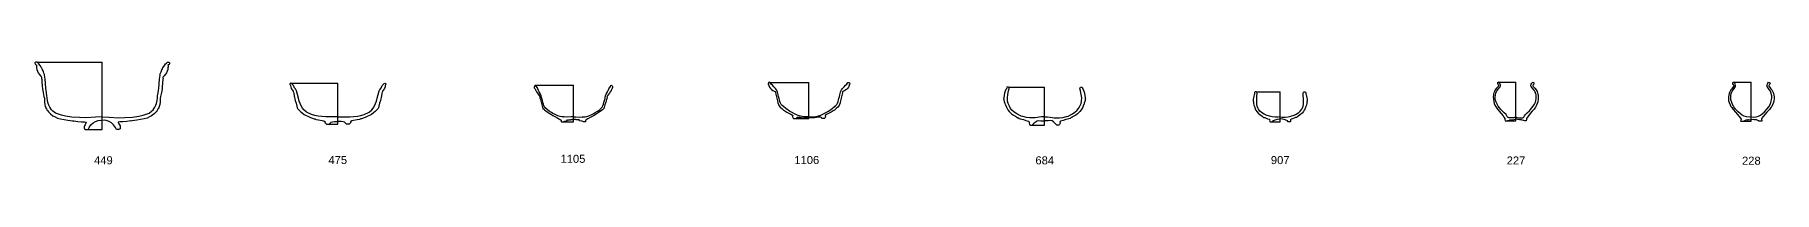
# Model space of a CAD drawing. Header units: millimetres. Extents: x -37 to 15549, y -101 to 116.
# Drawn here: x 11857 to 15549, y -101 to 116 of the extents above; entities that cross this region are included whole.
import ezdxf

# ---------------------------------------------------------------- set-up
doc = ezdxf.new("R2010")
doc.units = ezdxf.units.MM
doc.header["$MEASUREMENT"] = 0
doc.layers.add('escala', color=7, linetype='Continuous')
doc.layers.add('Sigla', color=253, linetype='Continuous')
doc.styles.get("Standard").update_dxf_attribs({"font": 'Arial.ttf'})

msp = doc.modelspace()

# ---------------------------------------------------------------- linework, layer by layer
at = {"layer": 'escala', "color": 7}
for p, q in [((11861.5, 116), (12000, 116)), ((12000, -26.2), (12000, 116)), ((12400.1, 71.7), (12500, 71.7)), ((12500, -15), (12500, 71.7)), ((12919.3, 67.1), (13000, 67.1)), ((13000, -10.4), (13000, 67.1)), ((13415.3, 73.2), (13500, 73.2)), ((13500, -3.2), (13500, 73.2)), ((13923.5, 63.4), (14000, 63.4)), ((14000, -17.1), (14000, 63.4)), ((14449.2, 53.2), (14500, 53.2)), ((14500, -10.2), (14500, 53.2)), ((14963.3, 73.4), (15000, 73.4)), ((15000, -8.4), (15000, 73.4)), ((15463.3, 73.3), (15500, 73.3)), ((15500, -8.8), (15500, 73.3)), ((11969.9, -26.2), (12000, -26.2)), ((12481.6, -15), (12500, -15)), ((12978.5, -10.4), (13000, -10.4)), ((13472.4, -3.2), (13500, -3.2)), ((13974.3, -17.1), (14000, -17.1)), ((14482.7, -10.2), (14500, -10.2)), ((14980.8, -8.4), (15000, -8.4)), ((15483.7, -8.8), (15500, -8.8))]:
    msp.add_line(p, q, dxfattribs=at)
for points in [[(12000, 0), (11985.4, -0.6), (11964.8, -1.5), (11952, -1.4), (11935.6, -0.5), (11922.1, 1.6), (11913.3, 3.8), (11900.7, 8.4), (11895.4, 12), (11892.3, 15.4), (11888.4, 20.6), (11886.3, 25.3), (11885.1, 28.7), (11883.8, 34.7), (11883, 40.6), (11882.6, 45), (11881.6, 50.9), (11880.2, 60.9), (11878.6, 80.2), (11877.3, 88.5), (11877.6, 89.8), (11876.2, 92.4), (11875.1, 95.6), (11874.6, 97.8), (11873.3, 99.6), (11872.2, 101.7), (11871.8, 103.1), (11871.1, 103.6), (11868, 109), (11865.7, 112.1), (11863.7, 114.1), (11861.5, 116), (11858.8, 116), (11858, 115.6), (11857.1, 114.8), (11856.8, 113.9), (11857.3, 112.1), (11858.3, 111), (11859.9, 110.4), (11860.5, 110), (11860.3, 108.8), (11860.3, 106), (11860.5, 103.8), (11861.1, 100.4), (11862.3, 96.7), (11863.9, 93.6), (11865.9, 90.5), (11868.9, 87), (11870.8, 85), (11871.1, 83.2), (11871, 80.8), (11871.4, 79.9), (11871.8, 72.3), (11871.9, 71.2), (11872.3, 70.4), (11872.6, 65.3), (11873.2, 59.5), (11874.5, 51.5), (11876.1, 43.2), (11877.1, 39.5), (11877.4, 38), (11877.1, 36.7), (11877.3, 35.3), (11877.3, 31.6), (11878, 26.5), (11879.1, 22.3), (11880.1, 19.8), (11880.2, 18.7), (11880.8, 17.9), (11881.6, 17.7), (11882.5, 15.3), (11883.8, 13.4), (11885.9, 10.6), (11890.1, 6.4), (11895.3, 2.2), (11899.7, 0), (11904.8, -2.3), (11911.2, -4), (11918.8, -5.5), (11926.8, -6.6), (11936.8, -7.8), (11937.5, -8.4), (11938.5, -8.5), (11939.9, -8.3), (11948.1, -9.4), (11956.1, -9.9), (11962.5, -10.4), (11966, -10.8), (11966.1, -11.9), (11964.6, -14.2), (11963.7, -16.4), (11962.2, -19), (11961.9, -20.8), (11961.9, -23.2), (11962.3, -24.8), (11964.5, -26.2), (11969.9, -26.2), (11971.9, -22), (11975.9, -16.8), (11980.4, -12.4), (11985.6, -9.4), (11991.4, -7.4), (11996.1, -7), (12000, -7.1)], [(12000, 0), (12014.6, -0.6), (12035.2, -1.5), (12048, -1.4), (12064.4, -0.5), (12077.9, 1.6), (12086.7, 3.8), (12099.3, 8.4), (12104.6, 12), (12107.7, 15.4), (12111.6, 20.6), (12113.7, 25.3), (12114.9, 28.7), (12116.2, 34.7), (12117, 40.6), (12117.4, 45), (12118.4, 50.9), (12119.8, 60.9), (12121.4, 80.2), (12122.7, 88.5), (12122.4, 89.8), (12123.8, 92.4), (12124.9, 95.6), (12125.4, 97.8), (12126.7, 99.6), (12127.8, 101.7), (12128.2, 103.1), (12128.9, 103.6), (12132, 109), (12134.3, 112.1), (12136.3, 114.1), (12138.5, 116)], [(12138.5, 116), (12141.2, 116), (12142, 115.6), (12142.9, 114.8), (12143.2, 113.9), (12142.7, 112.1), (12141.7, 111), (12140.1, 110.4), (12139.5, 110), (12139.7, 108.8), (12139.7, 106), (12139.5, 103.8), (12138.9, 100.4), (12137.7, 96.7), (12136.1, 93.6), (12134.1, 90.5), (12131.1, 87), (12129.2, 85), (12128.9, 83.2), (12129, 80.8), (12128.6, 79.9), (12128.2, 72.3), (12128.1, 71.2), (12127.7, 70.4), (12127.4, 65.3), (12126.8, 59.5), (12125.5, 51.5), (12123.9, 43.2), (12122.9, 39.5), (12122.6, 38), (12122.9, 36.7), (12122.7, 35.3), (12122.7, 31.6), (12122, 26.5), (12120.9, 22.3), (12119.9, 19.8), (12119.8, 18.7), (12119.2, 17.9), (12118.4, 17.7), (12117.5, 15.3), (12116.2, 13.4), (12114.1, 10.6), (12109.9, 6.4), (12104.7, 2.2), (12100.3, 0), (12095.2, -2.3), (12088.8, -4), (12081.2, -5.5), (12073.2, -6.6), (12063.2, -7.8), (12062.5, -8.4), (12061.5, -8.5), (12060.1, -8.3), (12051.9, -9.4), (12043.9, -9.9), (12037.5, -10.4), (12034, -10.8), (12033.9, -11.9), (12035.4, -14.2), (12036.3, -16.4), (12037.8, -19), (12038.1, -20.8), (12038.1, -23.2), (12037.7, -24.8), (12035.5, -26.2), (12030.1, -26.2), (12028.1, -22), (12024.1, -16.8), (12019.6, -12.4), (12014.4, -9.4), (12008.6, -7.4), (12003.9, -7), (12000, -7.1)], [(12500, 0), (12489.5, 0), (12474.4, 0), (12466.1, 0.7), (12458.5, 1.7), (12451.1, 3.2), (12444.4, 5.1), (12433.7, 10.3), (12427.6, 15), (12424.7, 18.8), (12422.1, 23.5), (12420, 28.4), (12418.2, 33.7), (12416.6, 39.9), (12414.2, 47.7), (12412, 55.3), (12411.8, 56.7), (12411.1, 57.1), (12409.8, 59.5), (12407.6, 62.7), (12407.2, 64.1), (12406.5, 64.7), (12405.6, 66.4), (12404, 68.5), (12402.7, 69.9), (12401.4, 71.1), (12400.1, 71.7), (12399, 71.1), (12398.4, 70.3), (12398.3, 69), (12399, 67.9), (12399.2, 66.4), (12399.9, 63.9), (12401.1, 60.4), (12402.9, 57.3), (12404.9, 54.5), (12405.4, 54.1), (12405.9, 52.4), (12406.6, 49.4), (12407.5, 44.9), (12409.6, 35.2), (12411.3, 29.1), (12413, 23.2), (12414, 19.4), (12414.5, 18.3), (12417.2, 15), (12420.7, 11.4), (12424.4, 8.6), (12428.5, 5.6), (12431.6, 4), (12437.5, 1.1), (12441.9, -1.2), (12443.9, -1.7), (12449.6, -3.9), (12451.3, -4), (12454.3, -5.2), (12459.3, -6.2), (12466.5, -7.4), (12470.3, -8.4), (12472.8, -10.2), (12473.1, -10.9), (12472.7, -12.1), (12472.8, -12.6), (12475, -14.7), (12475.7, -15), (12481.6, -15), (12483, -13.5), (12485.7, -11.1), (12488.9, -10), (12492.9, -9.7), (12497.9, -9.5), (12500, -9.5)], [(12500, 0), (12510.5, 0), (12525.6, 0), (12533.9, 0.7), (12541.5, 1.7), (12548.9, 3.2), (12555.6, 5.1), (12566.3, 10.3), (12572.4, 15), (12575.3, 18.8), (12577.9, 23.5), (12580, 28.4), (12581.8, 33.7), (12583.4, 39.9), (12585.8, 47.7), (12588, 55.3), (12588.2, 56.7), (12588.9, 57.1), (12590.2, 59.5), (12592.4, 62.7), (12592.8, 64.1), (12593.5, 64.7), (12594.4, 66.4), (12596, 68.5), (12597.3, 69.9), (12598.6, 71.1), (12599.9, 71.7)], [(12599.9, 71.7), (12601, 71.1), (12601.6, 70.3), (12601.7, 69), (12601, 67.9), (12600.8, 66.4), (12600.1, 63.9), (12598.9, 60.4), (12597.1, 57.3), (12595.1, 54.5), (12594.6, 54.1), (12594.1, 52.4), (12593.4, 49.4), (12592.5, 44.9), (12590.4, 35.2), (12588.7, 29.1), (12587, 23.2), (12586, 19.4), (12585.5, 18.3), (12582.8, 15), (12579.3, 11.4), (12575.6, 8.6), (12571.5, 5.6), (12568.4, 4), (12562.5, 1.1), (12558.1, -1.2), (12556.1, -1.7), (12550.4, -3.9), (12548.7, -4), (12545.7, -5.2), (12540.7, -6.2), (12533.5, -7.4), (12529.7, -8.4), (12527.2, -10.2), (12526.9, -10.9), (12527.3, -12.1), (12527.2, -12.6), (12525, -14.7), (12524.3, -15), (12518.4, -15), (12517, -13.5), (12514.3, -11.1), (12511.1, -10), (12507.1, -9.7), (12502.1, -9.5), (12500, -9.5)], [(13000, 0), (12994.9, 0), (12986.5, -0.2), (12981.3, 0.1), (12980.4, -0.6), (12979.1, 0.3), (12975.4, 0.5), (12971.8, 1.3), (12967.1, 2.6), (12961.1, 5.1), (12956.5, 7.4), (12953.6, 9.2), (12948.7, 12.3), (12944.8, 15.1), (12944.1, 15.4), (12943.5, 16.4), (12941, 18.4), (12939.1, 20.7), (12937.3, 23.7), (12936.3, 27.1), (12935.1, 30.9), (12934.1, 34.9), (12932.9, 39.2), (12932.3, 41.2), (12931.7, 44.7), (12930.3, 48.2), (12928.9, 50.2), (12928.9, 51.2), (12927.6, 53.1), (12926.1, 55.9), (12924.5, 59.3), (12923.6, 61.7), (12922.8, 62.1), (12921.3, 64.8), (12920.5, 66.7), (12919.3, 67.1), (12918.5, 66.8), (12917.7, 65.7), (12917.3, 64.3), (12916.8, 62.9), (12916.9, 61.7), (12917.5, 61), (12917.9, 59.9), (12918.7, 59), (12919.5, 58.3), (12919.5, 57.2), (12920.1, 55.7), (12921.8, 53.1), (12923.5, 50.3), (12926.7, 45.9), (12928.5, 43.3), (12928.8, 42.1), (12928.4, 41.2), (12928.7, 40), (12929.8, 37.2), (12931.4, 31.6), (12933.1, 25.7), (12934.6, 20.4), (12935.1, 18.5), (12935.3, 17.3), (12936.5, 17), (12937.7, 16), (12938.4, 14.8), (12941.3, 12.9), (12946.6, 9.2), (12951.9, 5.8), (12956.1, 3.4), (12960.3, 1), (12964.6, -1.2), (12969.2, -3.6), (12971.8, -5.2), (12973.7, -6.6), (12974.3, -7.4), (12974.2, -9.4), (12974.7, -10.4), (12978.5, -10.4), (12981.2, -9), (12986.1, -8.2), (12987.5, -6.1), (12991.3, -6.2), (12992, -5.7), (12994, -5.8), (12994.8, -5), (13000, -5.1)], [(13000, 0), (13005.1, 0), (13013.5, -0.2), (13018.7, 0.1), (13019.6, -0.6), (13020.9, 0.3), (13024.6, 0.5), (13028.2, 1.3), (13032.9, 2.6), (13038.9, 5.1), (13043.5, 7.4), (13046.4, 9.2), (13051.3, 12.3), (13055.2, 15.1), (13055.9, 15.4), (13056.5, 16.4), (13059, 18.4), (13060.9, 20.7), (13062.7, 23.7), (13063.7, 27.1), (13064.9, 30.9), (13065.9, 34.9), (13067.1, 39.2), (13067.7, 41.2), (13068.3, 44.7), (13069.7, 48.2), (13071.1, 50.2), (13071.1, 51.2), (13072.4, 53.1), (13073.9, 55.9), (13075.5, 59.3), (13076.4, 61.7), (13077.2, 62.1), (13078.7, 64.8), (13079.5, 66.7), (13080.7, 67.1)], [(13080.7, 67.1), (13081.5, 66.8), (13082.3, 65.7), (13082.7, 64.3), (13083.2, 62.9), (13083.1, 61.7), (13082.5, 61), (13082.1, 59.9), (13081.3, 59), (13080.5, 58.3), (13080.5, 57.2), (13079.9, 55.7), (13078.2, 53.1), (13076.5, 50.3), (13073.3, 45.9), (13071.5, 43.3), (13071.2, 42.1), (13071.6, 41.2), (13071.3, 40), (13070.2, 37.2), (13068.6, 31.6), (13066.9, 25.7), (13065.4, 20.4), (13064.9, 18.5), (13064.7, 17.3), (13063.5, 17), (13062.3, 16), (13061.6, 14.8), (13058.7, 12.9), (13053.4, 9.2), (13048.1, 5.8), (13043.9, 3.4), (13039.7, 1), (13035.4, -1.2), (13030.8, -3.6), (13028.2, -5.2), (13026.3, -6.6), (13025.7, -7.4), (13025.8, -9.4), (13025.3, -10.4), (13021.5, -10.4), (13018.8, -9), (13013.9, -8.2), (13012.5, -6.1), (13008.7, -6.2), (13008, -5.7), (13006, -5.8), (13005.2, -5), (13000, -5.1)], [(13500, 0), (13495.2, 0), (13489.1, 0.6), (13481.8, 2.1), (13475.1, 4.2), (13469, 6.8), (13462.8, 9.9), (13458.7, 12.4), (13450.6, 18), (13445.7, 21.9), (13443, 24.5), (13441.1, 26.6), (13439.7, 29.3), (13438.4, 32.6), (13437.6, 36.1), (13436.6, 39.4), (13435.5, 43.4), (13434.6, 46.9), (13433, 52.6), (13432.3, 54.6), (13430.8, 57.2), (13428.6, 60.3), (13425.3, 63.8), (13422.2, 67.3), (13420, 69.7), (13417.4, 72.6), (13415.3, 73.2), (13414.4, 73), (13413.7, 72.1), (13413.3, 70.9), (13413.2, 69.6), (13413.7, 68.8), (13414.4, 68.3), (13414.6, 67.5), (13414.6, 66.4), (13415.4, 64.7), (13416.4, 63.1), (13418.4, 60.5), (13420.7, 58.2), (13423.6, 56.1), (13426.3, 54.6), (13428, 53.9), (13428.7, 52.9), (13429.2, 51), (13430.3, 45.7), (13431.7, 39.5), (13433, 33.9), (13434.1, 29.7), (13435, 26.7), (13436, 24.5), (13438.9, 21.1), (13442.3, 17.9), (13446.2, 14.7), (13449, 13), (13453.1, 10.2), (13457.2, 8), (13461.7, 5.7), (13465.1, 4), (13465.9, 3.3), (13465.8, 2.3), (13465, 1), (13464.8, 0), (13466.5, -2.7), (13467, -3.2), (13472.4, -3.2), (13473.4, -1.9), (13475.5, -0.6), (13478, -0.1), (13480.7, -0.5), (13484.3, -1.1), (13488.2, -1.5), (13492.4, -2), (13496.6, -2), (13500, -2.1)], [(13500, 0), (13504.8, 0), (13510.9, 0.6), (13518.2, 2.1), (13524.9, 4.2), (13531, 6.8), (13537.2, 9.9), (13541.3, 12.4), (13549.4, 18), (13554.3, 21.9), (13557, 24.5), (13558.9, 26.6), (13560.3, 29.3), (13561.6, 32.6), (13562.4, 36.1), (13563.4, 39.4), (13564.5, 43.4), (13565.4, 46.9), (13567, 52.6), (13567.7, 54.6), (13569.2, 57.2), (13571.4, 60.3), (13574.7, 63.8), (13577.8, 67.3), (13580, 69.7), (13582.6, 72.6), (13584.7, 73.2)], [(13584.7, 73.2), (13585.6, 73), (13586.3, 72.1), (13586.7, 70.9), (13586.8, 69.6), (13586.3, 68.8), (13585.6, 68.3), (13585.4, 67.5), (13585.4, 66.4), (13584.6, 64.7), (13583.6, 63.1), (13581.6, 60.5), (13579.3, 58.2), (13576.4, 56.1), (13573.7, 54.6), (13572, 53.9), (13571.3, 52.9), (13570.8, 51), (13569.7, 45.7), (13568.3, 39.5), (13567, 33.9), (13565.9, 29.7), (13565, 26.7), (13564, 24.5), (13561.1, 21.1), (13557.7, 17.9), (13553.8, 14.7), (13551, 13), (13546.9, 10.2), (13542.8, 8), (13538.3, 5.7), (13534.9, 4), (13534.1, 3.3), (13534.2, 2.3), (13535, 1), (13535.2, 0), (13533.5, -2.7), (13533, -3.2), (13527.6, -3.2), (13526.6, -1.9), (13524.5, -0.6), (13522, -0.1), (13519.3, -0.5), (13515.7, -1.1), (13511.8, -1.5), (13507.6, -2), (13503.4, -2), (13500, -2.1)], [(14000, 0), (13993.6, 0), (13988.4, -0.5), (13979.9, -1.5), (13972.7, -1.5), (13968, -1.5), (13961.3, -0.8), (13953.7, 0.7), (13950.1, 1.9), (13940.8, 6.5), (13935.6, 10.3), (13930.8, 14.7), (13928, 18.2), (13925.3, 22.7), (13922.6, 28.8), (13921.4, 33.8), (13921.2, 40.3), (13922.2, 47.8), (13923.7, 55.5), (13925.2, 60.5), (13924.8, 61.7), (13923.5, 63.4), (13921.2, 63.4), (13920.1, 62.8), (13919.5, 61.4), (13919.8, 60.5), (13918, 58), (13916.5, 54.5), (13915.1, 50.5), (13914.3, 45.6), (13913.8, 40.5), (13913.8, 39.2), (13913.1, 38.6), (13913.5, 36.4), (13914.5, 33), (13915.8, 29.3), (13916, 27.8), (13916.1, 27), (13917.1, 25.7), (13919, 20.9), (13922.2, 15), (13925.1, 11.3), (13930, 6.8), (13933.9, 3.8), (13940.5, 0), (13941.4, -1.1), (13943.3, -1.3), (13946, -3.1), (13948.4, -3.6), (13951.5, -4.7), (13955.1, -5.6), (13960.4, -7.4), (13965.9, -9), (13967.4, -9.9), (13967.6, -10.6), (13967.1, -11.8), (13967, -13), (13968.2, -15.6), (13969.6, -17.1), (13974.3, -17.1), (13978, -13.3), (13980.9, -10.3), (13984.2, -8.3), (13986.9, -7.6), (13992.3, -7.8), (14000, -7.9)], [(14000, 0), (14006.4, 0), (14011.6, -0.5), (14020.1, -1.5), (14027.3, -1.5), (14032, -1.5), (14038.7, -0.8), (14046.3, 0.7), (14049.9, 1.9), (14059.2, 6.5), (14064.4, 10.3), (14069.2, 14.7), (14072, 18.2), (14074.7, 22.7), (14077.4, 28.8), (14078.6, 33.8), (14078.8, 40.3), (14077.8, 47.8), (14076.3, 55.5), (14074.8, 60.5), (14075.2, 61.7), (14076.5, 63.4)], [(14076.5, 63.4), (14078.8, 63.4), (14079.9, 62.8), (14080.5, 61.4), (14080.2, 60.5), (14082, 58), (14083.5, 54.5), (14084.9, 50.5), (14085.7, 45.6), (14086.2, 40.5), (14086.2, 39.2), (14086.9, 38.6), (14086.5, 36.4), (14085.5, 33), (14084.2, 29.3), (14084, 27.8), (14083.9, 27), (14082.9, 25.7), (14081, 20.9), (14077.8, 15), (14074.9, 11.3), (14070, 6.8), (14066.1, 3.8), (14059.5, 0), (14058.6, -1.1), (14056.7, -1.3), (14054, -3.1), (14051.6, -3.6), (14048.5, -4.7), (14044.9, -5.6), (14039.6, -7.4), (14034.1, -9), (14032.6, -9.9), (14032.4, -10.6), (14032.9, -11.8), (14033, -13), (14031.8, -15.6), (14030.4, -17.1), (14025.7, -17.1), (14022, -13.3), (14019.1, -10.3), (14015.8, -8.3), (14013.1, -7.6), (14007.7, -7.8), (14000, -7.9)], [(14500, 0), (14496, -0.1), (14489.2, -0.2), (14483.1, 0.3), (14477.2, 1.6), (14470.6, 3.8), (14466.1, 5.8), (14460.7, 9.4), (14457.2, 12.4), (14454.1, 16.4), (14452.5, 19.2), (14451.5, 22.8), (14450.7, 26.4), (14450.4, 32.6), (14450.6, 40), (14450.8, 44.6), (14451, 49.7), (14450.3, 52.3), (14449.2, 53.2), (14447.3, 53.2), (14446.2, 52.5), (14445.6, 51.6), (14445.4, 50.9), (14445.5, 49.5), (14445.4, 48.4), (14444.7, 46.9), (14443.8, 44), (14443.2, 40.6), (14443, 38), (14442.9, 35.6), (14442.6, 34.6), (14442.7, 33.7), (14443.2, 32.9), (14443.1, 31.1), (14443.4, 28.9), (14444.4, 25), (14445.6, 22), (14446.2, 20.5), (14446.2, 19.2), (14446.6, 18.5), (14447.4, 17.6), (14447.3, 15.8), (14447.7, 15), (14448.7, 14.5), (14450.3, 11.8), (14453.6, 8), (14456.8, 5.4), (14462, 1.6), (14462.5, 0.7), (14463.2, 0.2), (14464.2, 0.3), (14465, -0.9), (14466.1, -1.2), (14467.3, -1), (14470.2, -2.6), (14473.5, -3.8), (14476.9, -4.8), (14477.9, -5.7), (14477.7, -8.4), (14478.3, -9.8), (14478.9, -10.2), (14482.7, -10.2), (14484.4, -8.4), (14489.5, -5.7), (14494.2, -4.5), (14498.2, -3.9), (14500, -4)], [(14500, 0), (14504, -0.1), (14510.8, -0.2), (14516.9, 0.3), (14522.8, 1.6), (14529.4, 3.8), (14533.9, 5.8), (14539.3, 9.4), (14542.8, 12.4), (14545.9, 16.4), (14547.5, 19.2), (14548.5, 22.8), (14549.3, 26.4), (14549.6, 32.6), (14549.4, 40), (14549.2, 44.6), (14549, 49.7), (14549.7, 52.3), (14550.8, 53.2)], [(14550.8, 53.2), (14552.7, 53.2), (14553.8, 52.5), (14554.4, 51.6), (14554.6, 50.9), (14554.5, 49.5), (14554.6, 48.4), (14555.3, 46.9), (14556.2, 44), (14556.8, 40.6), (14557, 38), (14557.1, 35.6), (14557.4, 34.6), (14557.3, 33.7), (14556.8, 32.9), (14556.9, 31.1), (14556.6, 28.9), (14555.6, 25), (14554.4, 22), (14553.8, 20.5), (14553.8, 19.2), (14553.4, 18.5), (14552.6, 17.6), (14552.7, 15.8), (14552.3, 15), (14551.3, 14.5), (14549.7, 11.8), (14546.4, 8), (14543.2, 5.4), (14538, 1.6), (14537.5, 0.7), (14536.8, 0.2), (14535.8, 0.3), (14535, -0.9), (14533.9, -1.2), (14532.7, -1), (14529.8, -2.6), (14526.5, -3.8), (14523.1, -4.8), (14522.1, -5.7), (14522.3, -8.4), (14521.7, -9.8), (14521.1, -10.2), (14517.3, -10.2), (14515.6, -8.4), (14510.5, -5.7), (14505.8, -4.5), (14501.8, -3.9), (14500, -4)], [(15000, 0), (14997.8, -0.8), (14995.8, -1.6), (14990.4, -1.9), (14985.2, -1.9), (14983.6, -1.2), (14982.5, -0.1), (14981.2, 2.5), (14979.4, 5.2), (14975.8, 8.8), (14971.1, 13.3), (14968.7, 15.7), (14965.7, 19.1), (14962.8, 23), (14960.3, 27.1), (14958.3, 31.4), (14957.4, 34.8), (14956.7, 38.1), (14956.5, 41.9), (14956.8, 46.1), (14957.5, 50.6), (14959.1, 53.9), (14961, 56.9), (14965.1, 61.8), (14966.8, 63.7), (14967.7, 65.4), (14967.7, 67.2), (14967.1, 69.3), (14965.9, 71.4), (14964.6, 73), (14963.3, 73.4), (14962, 72.8), (14961.6, 72.1), (14961.5, 70.9), (14961.8, 69.7), (14962.9, 68.1), (14963.6, 66.9), (14963.7, 66.1), (14963.3, 65.2), (14962.2, 63.9), (14959.3, 61), (14956.5, 57.4), (14954.8, 54.1), (14953.6, 51.3), (14953, 48.6), (14952.5, 45.9), (14952.4, 41.8), (14952.5, 37.4), (14953.3, 31.9), (14954.2, 28.7), (14956, 24.9), (14958.2, 20.7), (14961, 16.9), (14964.9, 12.2), (14969.3, 7.1), (14973.1, 2.3), (14975.1, -0.5), (14976.8, -3), (14977.3, -4), (14976.8, -5.5), (14977.7, -7.9), (14978.2, -8.4), (14980.8, -8.4), (14983.1, -7.1), (14986.5, -6.7), (14987.7, -5.8), (14989.5, -5.7), (14990.2, -6.2), (14991.3, -6.2), (14992.3, -5.8), (14996.1, -5.1), (15000, -4.6)], [(15000, 0), (15002.2, -0.8), (15004.2, -1.6), (15009.6, -1.9), (15014.8, -1.9), (15016.4, -1.2), (15017.5, -0.1), (15018.8, 2.5), (15020.6, 5.2), (15024.2, 8.8), (15028.9, 13.3), (15031.3, 15.7), (15034.3, 19.1), (15037.2, 23), (15039.7, 27.1), (15041.7, 31.4), (15042.6, 34.8), (15043.3, 38.1), (15043.5, 41.9), (15043.2, 46.1), (15042.5, 50.6), (15040.9, 53.9), (15039, 56.9), (15034.9, 61.8), (15033.2, 63.7), (15032.3, 65.4), (15032.3, 67.2), (15032.9, 69.3), (15034.1, 71.4), (15035.4, 73), (15036.7, 73.4)], [(15036.7, 73.4), (15038, 72.8), (15038.4, 72.1), (15038.5, 70.9), (15038.2, 69.7), (15037.1, 68.1), (15036.4, 66.9), (15036.3, 66.1), (15036.7, 65.2), (15037.8, 63.9), (15040.7, 61), (15043.5, 57.4), (15045.2, 54.1), (15046.4, 51.3), (15047, 48.6), (15047.5, 45.9), (15047.6, 41.8), (15047.5, 37.4), (15046.7, 31.9), (15045.8, 28.7), (15044, 24.9), (15041.8, 20.7), (15039, 16.9), (15035.1, 12.2), (15030.7, 7.1), (15026.9, 2.3), (15024.9, -0.5), (15023.2, -3), (15022.7, -4), (15023.2, -5.5), (15022.3, -7.9), (15021.8, -8.4), (15019.2, -8.4), (15016.9, -7.1), (15013.5, -6.7), (15012.3, -5.8), (15010.5, -5.7), (15009.8, -6.2), (15008.7, -6.2), (15007.7, -5.8), (15003.9, -5.1), (15000, -4.6)], [(15500, 0), (15495.5, -0.3), (15489.9, 0.3), (15484.9, 1.6), (15480.7, 3.6), (15476.9, 6.5), (15471.8, 10.7), (15466.8, 16.2), (15462.8, 21.5), (15460.3, 26.1), (15458.4, 30.8), (15456.9, 36.2), (15456.5, 40.2), (15456.6, 44.4), (15457.5, 49.7), (15459.5, 54.3), (15462.1, 58.2), (15464.9, 62.2), (15466.3, 64.7), (15466.7, 66.6), (15465.9, 69.2), (15464.7, 71.3), (15463.3, 73.3), (15462, 73.2), (15461, 72.8), (15460.1, 71.6), (15460.1, 70.7), (15460.4, 69.5), (15461.2, 68.6), (15462.2, 67.4), (15462.7, 66.3), (15462.7, 65.4), (15461.2, 63.5), (15458.5, 59.5), (15456.7, 57.4), (15454.9, 54.9), (15453.8, 52.1), (15452.8, 49.8), (15452, 45.9), (15451.6, 42.9), (15451.4, 38.3), (15451.9, 34.4), (15453, 30.5), (15454.9, 25.6), (15456.6, 22.5), (15458.5, 19.8), (15461.6, 15.9), (15466.8, 9.9), (15471, 5.1), (15477.4, -2.6), (15478.7, -4.5), (15478.6, -5.4), (15477.6, -6.9), (15477.4, -8.1), (15477.9, -8.8), (15483.7, -8.8), (15484.8, -7.9), (15486.4, -7.7), (15489, -6.1), (15490.3, -5.6), (15491.9, -5.7), (15492.4, -6.1), (15493.3, -6.1), (15494.3, -5.6), (15500, -5.7)], [(15500, 0), (15504.5, -0.3), (15510.1, 0.3), (15515.1, 1.6), (15519.3, 3.6), (15523.1, 6.5), (15528.2, 10.7), (15533.2, 16.2), (15537.2, 21.5), (15539.7, 26.1), (15541.6, 30.8), (15543.1, 36.2), (15543.5, 40.2), (15543.4, 44.4), (15542.5, 49.7), (15540.5, 54.3), (15537.9, 58.2), (15535.1, 62.2), (15533.7, 64.7), (15533.3, 66.6), (15534.1, 69.2), (15535.3, 71.3), (15536.7, 73.3)], [(15536.7, 73.3), (15538, 73.2), (15539, 72.8), (15539.9, 71.6), (15539.9, 70.7), (15539.6, 69.5), (15538.8, 68.6), (15537.8, 67.4), (15537.3, 66.3), (15537.3, 65.4), (15538.8, 63.5), (15541.5, 59.5), (15543.3, 57.4), (15545.1, 54.9), (15546.2, 52.1), (15547.2, 49.8), (15548, 45.9), (15548.4, 42.9), (15548.6, 38.3), (15548.1, 34.4), (15547, 30.5), (15545.1, 25.6), (15543.4, 22.5), (15541.5, 19.8), (15538.4, 15.9), (15533.2, 9.9), (15529, 5.1), (15522.6, -2.6), (15521.3, -4.5), (15521.4, -5.4), (15522.4, -6.9), (15522.6, -8.1), (15522.1, -8.8), (15516.3, -8.8), (15515.2, -7.9), (15513.6, -7.7), (15511, -6.1), (15509.7, -5.6), (15508.1, -5.7), (15507.6, -6.1), (15506.7, -6.1), (15505.7, -5.6), (15500, -5.7)]]:
    msp.add_lwpolyline(points, dxfattribs=at)

# ---------------------------------------------------------------- texts
at = {"layer": 'Sigla'}
for s, p in [('449', (11982.6, -100)), ('475', (12480, -99.4)), ('1105', (12972.6, -96.9)), ('1106', (13468.9, -99.5)), ('684', (13980.6, -100.2)), ('907', (14480.3, -99.6)), ('227', (14980.8, -100.4)), ('228', (15480.3, -100.9))]:
    msp.add_text(s, height=16.99, dxfattribs=at).set_placement(p)

doc.saveas('drawing.dxf')
